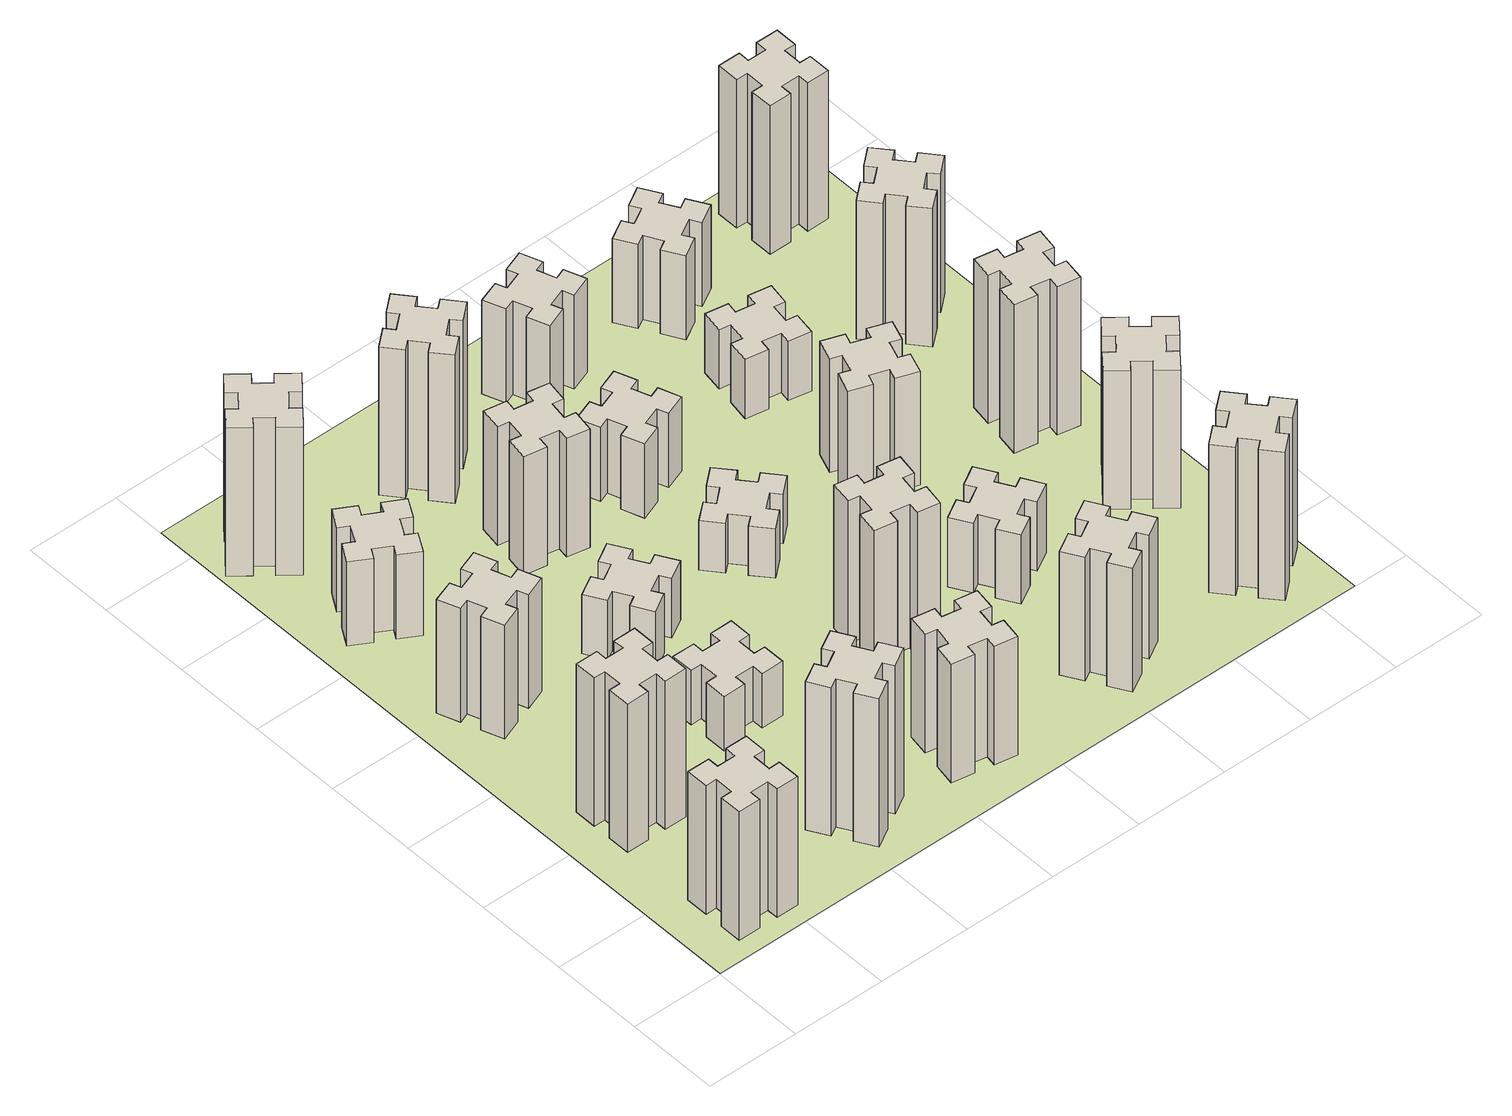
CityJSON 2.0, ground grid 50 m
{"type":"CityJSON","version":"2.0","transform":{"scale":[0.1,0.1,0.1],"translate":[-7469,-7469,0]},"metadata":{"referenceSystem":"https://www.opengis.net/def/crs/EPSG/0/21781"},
"CityObjects":{
"building1":{"type":"Building","attributes":{"class":"1000","function":"1000","usage":"1000","yearOfConstruction":2016,"roofType":"1000","measuredHeight":78,"storeysAboveGround":30,"storeysBelowGround":0},"geometry":[{"type":"Solid","lod":"1","boundaries":[[[[0,1,2,3,4,5,6,7,8,9,10,11,12,13,14,15,16,17,18,19]],[[17,16,20,21]],[[16,15,22,20]],[[15,14,23,22]],[[14,13,24,23]],[[13,12,25,24]],[[12,11,26,25]],[[11,10,27,26]],[[10,9,28,27]],[[9,8,29,28]],[[8,7,30,29]],[[7,6,31,30]],[[6,5,32,31]],[[5,4,33,32]],[[4,3,34,33]],[[3,2,35,34]],[[2,1,36,35]],[[1,0,37,36]],[[0,19,38,37]],[[19,18,39,38]],[[18,17,21,39]],[[24,25,26,27,28,29,30,31,32,33,34,35,36,37,38,39,21,20,22,23]]]]}]},
"building2":{"type":"Building","attributes":{"class":"1000","function":"1000","usage":"1000","yearOfConstruction":2016,"roofType":"1000","measuredHeight":90,"storeysAboveGround":30,"storeysBelowGround":0},"geometry":[{"type":"Solid","lod":"1","boundaries":[[[[40,41,42,43,44,45,46,47,48,49,50,51,52,53,54,55,56,57,58,59]],[[57,56,60,61]],[[56,55,62,60]],[[55,54,63,62]],[[54,53,64,63]],[[53,52,65,64]],[[52,51,66,65]],[[51,50,67,66]],[[50,49,68,67]],[[49,48,69,68]],[[48,47,70,69]],[[47,46,71,70]],[[46,45,72,71]],[[45,44,73,72]],[[44,43,74,73]],[[43,42,75,74]],[[42,41,76,75]],[[41,40,77,76]],[[40,59,78,77]],[[59,58,79,78]],[[58,57,61,79]],[[64,65,66,67,68,69,70,71,72,73,74,75,76,77,78,79,61,60,62,63]]]]}]},
"building3":{"type":"Building","attributes":{"class":"1000","function":"1000","usage":"1000","yearOfConstruction":2016,"roofType":"1000","measuredHeight":69,"storeysAboveGround":30,"storeysBelowGround":0},"geometry":[{"type":"Solid","lod":"1","boundaries":[[[[80,81,82,83,84,85,86,87,88,89,90,91,92,93,94,95,96,97,98,99]],[[97,96,100,101]],[[96,95,102,100]],[[95,94,103,102]],[[94,93,104,103]],[[93,92,105,104]],[[92,91,106,105]],[[91,90,107,106]],[[90,89,108,107]],[[89,88,109,108]],[[88,87,110,109]],[[87,86,111,110]],[[86,85,112,111]],[[85,84,113,112]],[[84,83,114,113]],[[83,82,115,114]],[[82,81,116,115]],[[81,80,117,116]],[[80,99,118,117]],[[99,98,119,118]],[[98,97,101,119]],[[104,105,106,107,108,109,110,111,112,113,114,115,116,117,118,119,101,100,102,103]]]]}]},
"building4":{"type":"Building","attributes":{"class":"1000","function":"1000","usage":"1000","yearOfConstruction":2016,"roofType":"1000","measuredHeight":51,"storeysAboveGround":30,"storeysBelowGround":0},"geometry":[{"type":"Solid","lod":"1","boundaries":[[[[120,121,122,123,124,125,126,127,128,129,130,131,132,133,134,135,136,137,138,139]],[[137,136,140,141]],[[136,135,142,140]],[[135,134,143,142]],[[134,133,144,143]],[[133,132,145,144]],[[132,131,146,145]],[[131,130,147,146]],[[130,129,148,147]],[[129,128,149,148]],[[128,127,150,149]],[[127,126,151,150]],[[126,125,152,151]],[[125,124,153,152]],[[124,123,154,153]],[[123,122,155,154]],[[122,121,156,155]],[[121,120,157,156]],[[120,139,158,157]],[[139,138,159,158]],[[138,137,141,159]],[[144,145,146,147,148,149,150,151,152,153,154,155,156,157,158,159,141,140,142,143]]]]}]},
"building5":{"type":"Building","attributes":{"class":"1000","function":"1000","usage":"1000","yearOfConstruction":2016,"roofType":"1000","measuredHeight":90,"storeysAboveGround":30,"storeysBelowGround":0},"geometry":[{"type":"Solid","lod":"1","boundaries":[[[[160,161,162,163,164,165,166,167,168,169,170,171,172,173,174,175,176,177,178,179]],[[177,176,180,181]],[[176,175,182,180]],[[175,174,183,182]],[[174,173,184,183]],[[173,172,185,184]],[[172,171,186,185]],[[171,170,187,186]],[[170,169,188,187]],[[169,168,189,188]],[[168,167,190,189]],[[167,166,191,190]],[[166,165,192,191]],[[165,164,193,192]],[[164,163,194,193]],[[163,162,195,194]],[[162,161,196,195]],[[161,160,197,196]],[[160,179,198,197]],[[179,178,199,198]],[[178,177,181,199]],[[184,185,186,187,188,189,190,191,192,193,194,195,196,197,198,199,181,180,182,183]]]]}]},
"building6":{"type":"Building","attributes":{"class":"1000","function":"1000","usage":"1000","yearOfConstruction":2016,"roofType":"1000","measuredHeight":90,"storeysAboveGround":30,"storeysBelowGround":0},"geometry":[{"type":"Solid","lod":"1","boundaries":[[[[200,201,202,203,204,205,206,207,208,209,210,211,212,213,214,215,216,217,218,219]],[[217,216,220,221]],[[216,215,222,220]],[[215,214,223,222]],[[214,213,224,223]],[[213,212,225,224]],[[212,211,226,225]],[[211,210,227,226]],[[210,209,228,227]],[[209,208,229,228]],[[208,207,230,229]],[[207,206,231,230]],[[206,205,232,231]],[[205,204,233,232]],[[204,203,234,233]],[[203,202,235,234]],[[202,201,236,235]],[[201,200,237,236]],[[200,219,238,237]],[[219,218,239,238]],[[218,217,221,239]],[[224,225,226,227,228,229,230,231,232,233,234,235,236,237,238,239,221,220,222,223]]]]}]},
"building7":{"type":"Building","attributes":{"class":"1000","function":"1000","usage":"1000","yearOfConstruction":2016,"roofType":"1000","measuredHeight":33,"storeysAboveGround":30,"storeysBelowGround":0},"geometry":[{"type":"Solid","lod":"1","boundaries":[[[[240,241,242,243,244,245,246,247,248,249,250,251,252,253,254,255,256,257,258,259]],[[257,256,260,261]],[[256,255,262,260]],[[255,254,263,262]],[[254,253,264,263]],[[253,252,265,264]],[[252,251,266,265]],[[251,250,267,266]],[[250,249,268,267]],[[249,248,269,268]],[[248,247,270,269]],[[247,246,271,270]],[[246,245,272,271]],[[245,244,273,272]],[[244,243,274,273]],[[243,242,275,274]],[[242,241,276,275]],[[241,240,277,276]],[[240,259,278,277]],[[259,258,279,278]],[[258,257,261,279]],[[264,265,266,267,268,269,270,271,272,273,274,275,276,277,278,279,261,260,262,263]]]]}]},
"building8":{"type":"Building","attributes":{"class":"1000","function":"1000","usage":"1000","yearOfConstruction":2016,"roofType":"1000","measuredHeight":36,"storeysAboveGround":30,"storeysBelowGround":0},"geometry":[{"type":"Solid","lod":"1","boundaries":[[[[280,281,282,283,284,285,286,287,288,289,290,291,292,293,294,295,296,297,298,299]],[[297,296,300,301]],[[296,295,302,300]],[[295,294,303,302]],[[294,293,304,303]],[[293,292,305,304]],[[292,291,306,305]],[[291,290,307,306]],[[290,289,308,307]],[[289,288,309,308]],[[288,287,310,309]],[[287,286,311,310]],[[286,285,312,311]],[[285,284,313,312]],[[284,283,314,313]],[[283,282,315,314]],[[282,281,316,315]],[[281,280,317,316]],[[280,299,318,317]],[[299,298,319,318]],[[298,297,301,319]],[[304,305,306,307,308,309,310,311,312,313,314,315,316,317,318,319,301,300,302,303]]]]}]},
"building9":{"type":"Building","attributes":{"class":"1000","function":"1000","usage":"1000","yearOfConstruction":2016,"roofType":"1000","measuredHeight":72,"storeysAboveGround":30,"storeysBelowGround":0},"geometry":[{"type":"Solid","lod":"1","boundaries":[[[[320,321,322,323,324,325,326,327,328,329,330,331,332,333,334,335,336,337,338,339]],[[337,336,340,341]],[[336,335,342,340]],[[335,334,343,342]],[[334,333,344,343]],[[333,332,345,344]],[[332,331,346,345]],[[331,330,347,346]],[[330,329,348,347]],[[329,328,349,348]],[[328,327,350,349]],[[327,326,351,350]],[[326,325,352,351]],[[325,324,353,352]],[[324,323,354,353]],[[323,322,355,354]],[[322,321,356,355]],[[321,320,357,356]],[[320,339,358,357]],[[339,338,359,358]],[[338,337,341,359]],[[344,345,346,347,348,349,350,351,352,353,354,355,356,357,358,359,341,340,342,343]]]]}]},
"building10":{"type":"Building","attributes":{"class":"1000","function":"1000","usage":"1000","yearOfConstruction":2016,"roofType":"1000","measuredHeight":72,"storeysAboveGround":30,"storeysBelowGround":0},"geometry":[{"type":"Solid","lod":"1","boundaries":[[[[360,361,362,363,364,365,366,367,368,369,370,371,372,373,374,375,376,377,378,379]],[[377,376,380,381]],[[376,375,382,380]],[[375,374,383,382]],[[374,373,384,383]],[[373,372,385,384]],[[372,371,386,385]],[[371,370,387,386]],[[370,369,388,387]],[[369,368,389,388]],[[368,367,390,389]],[[367,366,391,390]],[[366,365,392,391]],[[365,364,393,392]],[[364,363,394,393]],[[363,362,395,394]],[[362,361,396,395]],[[361,360,397,396]],[[360,379,398,397]],[[379,378,399,398]],[[378,377,381,399]],[[384,385,386,387,388,389,390,391,392,393,394,395,396,397,398,399,381,380,382,383]]]]}]},
"building11":{"type":"Building","attributes":{"class":"1000","function":"1000","usage":"1000","yearOfConstruction":2016,"roofType":"1000","measuredHeight":90,"storeysAboveGround":30,"storeysBelowGround":0},"geometry":[{"type":"Solid","lod":"1","boundaries":[[[[400,401,402,403,404,405,406,407,408,409,410,411,412,413,414,415,416,417,418,419]],[[417,416,420,421]],[[416,415,422,420]],[[415,414,423,422]],[[414,413,424,423]],[[413,412,425,424]],[[412,411,426,425]],[[411,410,427,426]],[[410,409,428,427]],[[409,408,429,428]],[[408,407,430,429]],[[407,406,431,430]],[[406,405,432,431]],[[405,404,433,432]],[[404,403,434,433]],[[403,402,435,434]],[[402,401,436,435]],[[401,400,437,436]],[[400,419,438,437]],[[419,418,439,438]],[[418,417,421,439]],[[424,425,426,427,428,429,430,431,432,433,434,435,436,437,438,439,421,420,422,423]]]]}]},
"building12":{"type":"Building","attributes":{"class":"1000","function":"1000","usage":"1000","yearOfConstruction":2016,"roofType":"1000","measuredHeight":87,"storeysAboveGround":30,"storeysBelowGround":0},"geometry":[{"type":"Solid","lod":"1","boundaries":[[[[440,441,442,443,444,445,446,447,448,449,450,451,452,453,454,455,456,457,458,459]],[[457,456,460,461]],[[456,455,462,460]],[[455,454,463,462]],[[454,453,464,463]],[[453,452,465,464]],[[452,451,466,465]],[[451,450,467,466]],[[450,449,468,467]],[[449,448,469,468]],[[448,447,470,469]],[[447,446,471,470]],[[446,445,472,471]],[[445,444,473,472]],[[444,443,474,473]],[[443,442,475,474]],[[442,441,476,475]],[[441,440,477,476]],[[440,459,478,477]],[[459,458,479,478]],[[458,457,461,479]],[[464,465,466,467,468,469,470,471,472,473,474,475,476,477,478,479,461,460,462,463]]]]}]},
"building13":{"type":"Building","attributes":{"class":"1000","function":"1000","usage":"1000","yearOfConstruction":2016,"roofType":"1000","measuredHeight":30,"storeysAboveGround":30,"storeysBelowGround":0},"geometry":[{"type":"Solid","lod":"1","boundaries":[[[[480,481,482,483,484,485,486,487,488,489,490,491,492,493,494,495,496,497,498,499]],[[497,496,500,501]],[[496,495,502,500]],[[495,494,503,502]],[[494,493,504,503]],[[493,492,505,504]],[[492,491,506,505]],[[491,490,507,506]],[[490,489,508,507]],[[489,488,509,508]],[[488,487,510,509]],[[487,486,511,510]],[[486,485,512,511]],[[485,484,513,512]],[[484,483,514,513]],[[483,482,515,514]],[[482,481,516,515]],[[481,480,517,516]],[[480,499,518,517]],[[499,498,519,518]],[[498,497,501,519]],[[504,505,506,507,508,509,510,511,512,513,514,515,516,517,518,519,501,500,502,503]]]]}]},
"building14":{"type":"Building","attributes":{"class":"1000","function":"1000","usage":"1000","yearOfConstruction":2016,"roofType":"1000","measuredHeight":45,"storeysAboveGround":30,"storeysBelowGround":0},"geometry":[{"type":"Solid","lod":"1","boundaries":[[[[520,521,522,523,524,525,526,527,528,529,530,531,532,533,534,535,536,537,538,539]],[[537,536,540,541]],[[536,535,542,540]],[[535,534,543,542]],[[534,533,544,543]],[[533,532,545,544]],[[532,531,546,545]],[[531,530,547,546]],[[530,529,548,547]],[[529,528,549,548]],[[528,527,550,549]],[[527,526,551,550]],[[526,525,552,551]],[[525,524,553,552]],[[524,523,554,553]],[[523,522,555,554]],[[522,521,556,555]],[[521,520,557,556]],[[520,539,558,557]],[[539,538,559,558]],[[538,537,541,559]],[[544,545,546,547,548,549,550,551,552,553,554,555,556,557,558,559,541,540,542,543]]]]}]},
"building15":{"type":"Building","attributes":{"class":"1000","function":"1000","usage":"1000","yearOfConstruction":2016,"roofType":"1000","measuredHeight":75,"storeysAboveGround":30,"storeysBelowGround":0},"geometry":[{"type":"Solid","lod":"1","boundaries":[[[[560,561,562,563,564,565,566,567,568,569,570,571,572,573,574,575,576,577,578,579]],[[577,576,580,581]],[[576,575,582,580]],[[575,574,583,582]],[[574,573,584,583]],[[573,572,585,584]],[[572,571,586,585]],[[571,570,587,586]],[[570,569,588,587]],[[569,568,589,588]],[[568,567,590,589]],[[567,566,591,590]],[[566,565,592,591]],[[565,564,593,592]],[[564,563,594,593]],[[563,562,595,594]],[[562,561,596,595]],[[561,560,597,596]],[[560,579,598,597]],[[579,578,599,598]],[[578,577,581,599]],[[584,585,586,587,588,589,590,591,592,593,594,595,596,597,598,599,581,580,582,583]]]]}]},
"building16":{"type":"Building","attributes":{"class":"1000","function":"1000","usage":"1000","yearOfConstruction":2016,"roofType":"1000","measuredHeight":57,"storeysAboveGround":30,"storeysBelowGround":0},"geometry":[{"type":"Solid","lod":"1","boundaries":[[[[600,601,602,603,604,605,606,607,608,609,610,611,612,613,614,615,616,617,618,619]],[[617,616,620,621]],[[616,615,622,620]],[[615,614,623,622]],[[614,613,624,623]],[[613,612,625,624]],[[612,611,626,625]],[[611,610,627,626]],[[610,609,628,627]],[[609,608,629,628]],[[608,607,630,629]],[[607,606,631,630]],[[606,605,632,631]],[[605,604,633,632]],[[604,603,634,633]],[[603,602,635,634]],[[602,601,636,635]],[[601,600,637,636]],[[600,619,638,637]],[[619,618,639,638]],[[618,617,621,639]],[[624,625,626,627,628,629,630,631,632,633,634,635,636,637,638,639,621,620,622,623]]]]}]},
"building17":{"type":"Building","attributes":{"class":"1000","function":"1000","usage":"1000","yearOfConstruction":2016,"roofType":"1000","measuredHeight":42,"storeysAboveGround":30,"storeysBelowGround":0},"geometry":[{"type":"Solid","lod":"1","boundaries":[[[[640,641,642,643,644,645,646,647,648,649,650,651,652,653,654,655,656,657,658,659]],[[657,656,660,661]],[[656,655,662,660]],[[655,654,663,662]],[[654,653,664,663]],[[653,652,665,664]],[[652,651,666,665]],[[651,650,667,666]],[[650,649,668,667]],[[649,648,669,668]],[[648,647,670,669]],[[647,646,671,670]],[[646,645,672,671]],[[645,644,673,672]],[[644,643,674,673]],[[643,642,675,674]],[[642,641,676,675]],[[641,640,677,676]],[[640,659,678,677]],[[659,658,679,678]],[[658,657,661,679]],[[664,665,666,667,668,669,670,671,672,673,674,675,676,677,678,679,661,660,662,663]]]]}]},
"building18":{"type":"Building","attributes":{"class":"1000","function":"1000","usage":"1000","yearOfConstruction":2016,"roofType":"1000","measuredHeight":69,"storeysAboveGround":30,"storeysBelowGround":0},"geometry":[{"type":"Solid","lod":"1","boundaries":[[[[680,681,682,683,684,685,686,687,688,689,690,691,692,693,694,695,696,697,698,699]],[[697,696,700,701]],[[696,695,702,700]],[[695,694,703,702]],[[694,693,704,703]],[[693,692,705,704]],[[692,691,706,705]],[[691,690,707,706]],[[690,689,708,707]],[[689,688,709,708]],[[688,687,710,709]],[[687,686,711,710]],[[686,685,712,711]],[[685,684,713,712]],[[684,683,714,713]],[[683,682,715,714]],[[682,681,716,715]],[[681,680,717,716]],[[680,699,718,717]],[[699,698,719,718]],[[698,697,701,719]],[[704,705,706,707,708,709,710,711,712,713,714,715,716,717,718,719,701,700,702,703]]]]}]},
"building19":{"type":"Building","attributes":{"class":"1000","function":"1000","usage":"1000","yearOfConstruction":2016,"roofType":"1000","measuredHeight":36,"storeysAboveGround":30,"storeysBelowGround":0},"geometry":[{"type":"Solid","lod":"1","boundaries":[[[[720,721,722,723,724,725,726,727,728,729,730,731,732,733,734,735,736,737,738,739]],[[737,736,740,741]],[[736,735,742,740]],[[735,734,743,742]],[[734,733,744,743]],[[733,732,745,744]],[[732,731,746,745]],[[731,730,747,746]],[[730,729,748,747]],[[729,728,749,748]],[[728,727,750,749]],[[727,726,751,750]],[[726,725,752,751]],[[725,724,753,752]],[[724,723,754,753]],[[723,722,755,754]],[[722,721,756,755]],[[721,720,757,756]],[[720,739,758,757]],[[739,738,759,758]],[[738,737,741,759]],[[744,745,746,747,748,749,750,751,752,753,754,755,756,757,758,759,741,740,742,743]]]]}]},
"building20":{"type":"Building","attributes":{"class":"1000","function":"1000","usage":"1000","yearOfConstruction":2016,"roofType":"1000","measuredHeight":90,"storeysAboveGround":30,"storeysBelowGround":0},"geometry":[{"type":"Solid","lod":"1","boundaries":[[[[760,761,762,763,764,765,766,767,768,769,770,771,772,773,774,775,776,777,778,779]],[[777,776,780,781]],[[776,775,782,780]],[[775,774,783,782]],[[774,773,784,783]],[[773,772,785,784]],[[772,771,786,785]],[[771,770,787,786]],[[770,769,788,787]],[[769,768,789,788]],[[768,767,790,789]],[[767,766,791,790]],[[766,765,792,791]],[[765,764,793,792]],[[764,763,794,793]],[[763,762,795,794]],[[762,761,796,795]],[[761,760,797,796]],[[760,779,798,797]],[[779,778,799,798]],[[778,777,781,799]],[[784,785,786,787,788,789,790,791,792,793,794,795,796,797,798,799,781,780,782,783]]]]}]},
"building21":{"type":"Building","attributes":{"class":"1000","function":"1000","usage":"1000","yearOfConstruction":2016,"roofType":"1000","measuredHeight":51,"storeysAboveGround":30,"storeysBelowGround":0},"geometry":[{"type":"Solid","lod":"1","boundaries":[[[[800,801,802,803,804,805,806,807,808,809,810,811,812,813,814,815,816,817,818,819]],[[817,816,820,821]],[[816,815,822,820]],[[815,814,823,822]],[[814,813,824,823]],[[813,812,825,824]],[[812,811,826,825]],[[811,810,827,826]],[[810,809,828,827]],[[809,808,829,828]],[[808,807,830,829]],[[807,806,831,830]],[[806,805,832,831]],[[805,804,833,832]],[[804,803,834,833]],[[803,802,835,834]],[[802,801,836,835]],[[801,800,837,836]],[[800,819,838,837]],[[819,818,839,838]],[[818,817,821,839]],[[824,825,826,827,828,829,830,831,832,833,834,835,836,837,838,839,821,820,822,823]]]]}]},
"building22":{"type":"Building","attributes":{"class":"1000","function":"1000","usage":"1000","yearOfConstruction":2016,"roofType":"1000","measuredHeight":84,"storeysAboveGround":30,"storeysBelowGround":0},"geometry":[{"type":"Solid","lod":"1","boundaries":[[[[840,841,842,843,844,845,846,847,848,849,850,851,852,853,854,855,856,857,858,859]],[[857,856,860,861]],[[856,855,862,860]],[[855,854,863,862]],[[854,853,864,863]],[[853,852,865,864]],[[852,851,866,865]],[[851,850,867,866]],[[850,849,868,867]],[[849,848,869,868]],[[848,847,870,869]],[[847,846,871,870]],[[846,845,872,871]],[[845,844,873,872]],[[844,843,874,873]],[[843,842,875,874]],[[842,841,876,875]],[[841,840,877,876]],[[840,859,878,877]],[[859,858,879,878]],[[858,857,861,879]],[[864,865,866,867,868,869,870,871,872,873,874,875,876,877,878,879,861,860,862,863]]]]}]},
"building23":{"type":"Building","attributes":{"class":"1000","function":"1000","usage":"1000","yearOfConstruction":2016,"roofType":"1000","measuredHeight":90,"storeysAboveGround":30,"storeysBelowGround":0},"geometry":[{"type":"Solid","lod":"1","boundaries":[[[[880,881,882,883,884,885,886,887,888,889,890,891,892,893,894,895,896,897,898,899]],[[897,896,900,901]],[[896,895,902,900]],[[895,894,903,902]],[[894,893,904,903]],[[893,892,905,904]],[[892,891,906,905]],[[891,890,907,906]],[[890,889,908,907]],[[889,888,909,908]],[[888,887,910,909]],[[887,886,911,910]],[[886,885,912,911]],[[885,884,913,912]],[[884,883,914,913]],[[883,882,915,914]],[[882,881,916,915]],[[881,880,917,916]],[[880,899,918,917]],[[899,898,919,918]],[[898,897,901,919]],[[904,905,906,907,908,909,910,911,912,913,914,915,916,917,918,919,901,900,902,903]]]]}]},
"building24":{"type":"Building","attributes":{"class":"1000","function":"1000","usage":"1000","yearOfConstruction":2016,"roofType":"1000","measuredHeight":84,"storeysAboveGround":30,"storeysBelowGround":0},"geometry":[{"type":"Solid","lod":"1","boundaries":[[[[920,921,922,923,924,925,926,927,928,929,930,931,932,933,934,935,936,937,938,939]],[[937,936,940,941]],[[936,935,942,940]],[[935,934,943,942]],[[934,933,944,943]],[[933,932,945,944]],[[932,931,946,945]],[[931,930,947,946]],[[930,929,948,947]],[[929,928,949,948]],[[928,927,950,949]],[[927,926,951,950]],[[926,925,952,951]],[[925,924,953,952]],[[924,923,954,953]],[[923,922,955,954]],[[922,921,956,955]],[[921,920,957,956]],[[920,939,958,957]],[[939,938,959,958]],[[938,937,941,959]],[[944,945,946,947,948,949,950,951,952,953,954,955,956,957,958,959,941,940,942,943]]]]}]},
"building25":{"type":"Building","attributes":{"class":"1000","function":"1000","usage":"1000","yearOfConstruction":2016,"roofType":"1000","measuredHeight":90,"storeysAboveGround":30,"storeysBelowGround":0},"geometry":[{"type":"Solid","lod":"1","boundaries":[[[[960,961,962,963,964,965,966,967,968,969,970,971,972,973,974,975,976,977,978,979]],[[977,976,980,981]],[[976,975,982,980]],[[975,974,983,982]],[[974,973,984,983]],[[973,972,985,984]],[[972,971,986,985]],[[971,970,987,986]],[[970,969,988,987]],[[969,968,989,988]],[[968,967,990,989]],[[967,966,991,990]],[[966,965,992,991]],[[965,964,993,992]],[[964,963,994,993]],[[963,962,995,994]],[[962,961,996,995]],[[961,960,997,996]],[[960,979,998,997]],[[979,978,999,998]],[[978,977,981,999]],[[984,985,986,987,988,989,990,991,992,993,994,995,996,997,998,999,981,980,982,983]]]]}]},
"landuse1":{"type":"LandUse","attributes":{"name":"plot1","function":"1010"},"geometry":[{"type":"MultiSurface","lod":"1","boundaries":[[[1000,1001,1002,1003]]]}]}
},
"vertices":[
[265,325,0],[265,225,0],[205,225,0],[205,105,0],[325,105,0],[325,165,0],[425,165,0],[425,105,0],[545,105,0],[545,225,0],[485,225,0],[485,325,0],[545,325,0],[545,445,0],[425,445,0],[425,385,0],[325,385,0],[325,445,0],[205,445,0],[205,325,0],[325,385,780],[325,445,780],[425,385,780],[425,445,780],[545,445,780],[545,325,780],[485,325,780],[485,225,780],[545,225,780],[545,105,780],[425,105,780],[425,165,780],[325,165,780],[325,105,780],[205,105,780],[205,225,780],[265,225,780],[265,325,780],[205,325,780],[205,445,780],
[265,1065,0],[265,965,0],[205,965,0],[205,845,0],[325,845,0],[325,905,0],[425,905,0],[425,845,0],[545,845,0],[545,965,0],[485,965,0],[485,1065,0],[545,1065,0],[545,1185,0],[425,1185,0],[425,1125,0],[325,1125,0],[325,1185,0],[205,1185,0],[205,1065,0],[325,1125,900],[325,1185,900],[425,1125,900],[425,1185,900],[545,1185,900],[545,1065,900],[485,1065,900],[485,965,900],[545,965,900],[545,845,900],[425,845,900],[425,905,900],[325,905,900],[325,845,900],[205,845,900],[205,965,900],[265,965,900],[265,1065,900],[205,1065,900],[205,1185,900],
[366,1835,0],[460,1869,0],[480,1813,0],[593,1854,0],[552,1967,0],[496,1946,0],[462,2040,0],[518,2060,0],[477,2173,0],[364,2132,0],[385,2076,0],[291,2042,0],[270,2098,0],[157,2057,0],[199,1944,0],[255,1965,0],[289,1871,0],[233,1850,0],[274,1737,0],[387,1779,0],[289,1871,690],[233,1850,690],[255,1965,690],[199,1944,690],[157,2057,690],[270,2098,690],[291,2042,690],[385,2076,690],[364,2132,690],[477,2173,690],[518,2060,690],[462,2040,690],[496,1946,690],[552,1967,690],[593,1854,690],[480,1813,690],[460,1869,690],[366,1835,690],[387,1779,690],[274,1737,690],
[446,2597,0],[496,2684,0],[548,2654,0],[608,2758,0],[504,2818,0],[474,2766,0],[387,2816,0],[417,2868,0],[313,2928,0],[253,2824,0],[305,2794,0],[255,2707,0],[203,2737,0],[143,2633,0],[247,2573,0],[277,2625,0],[364,2575,0],[334,2523,0],[438,2463,0],[498,2567,0],[364,2575,510],[334,2523,510],[277,2625,510],[247,2573,510],[143,2633,510],[203,2737,510],[255,2707,510],[305,2794,510],[253,2824,510],[313,2928,510],[417,2868,510],[387,2816,510],[474,2766,510],[504,2818,510],[608,2758,510],[548,2654,510],[496,2684,510],[446,2597,510],[498,2567,510],[438,2463,510],
[1127,255,0],[1214,305,0],[1244,253,0],[1348,313,0],[1288,417,0],[1236,387,0],[1186,474,0],[1238,504,0],[1178,608,0],[1074,548,0],[1104,496,0],[1017,446,0],[987,498,0],[883,438,0],[943,334,0],[995,364,0],[1045,277,0],[993,247,0],[1053,143,0],[1157,203,0],[1045,277,900],[993,247,900],[995,364,900],[943,334,900],[883,438,900],[987,498,900],[1017,446,900],[1104,496,900],[1074,548,900],[1178,608,900],[1238,504,900],[1186,474,900],[1236,387,900],[1288,417,900],[1348,313,900],[1244,253,900],[1214,305,900],[1127,255,900],[1157,203,900],[1053,143,900],
[384,3387,0],[308,3452,0],[346,3498,0],[254,3575,0],[177,3483,0],[223,3444,0],[159,3368,0],[113,3406,0],[36,3314,0],[128,3237,0],[166,3283,0],[243,3219,0],[204,3173,0],[296,3096,0],[373,3188,0],[327,3226,0],[392,3303,0],[438,3264,0],[515,3356,0],[423,3433,0],[392,3303,900],[438,3264,900],[327,3226,900],[373,3188,900],[296,3096,900],[204,3173,900],[243,3219,900],[166,3283,900],[128,3237,900],[36,3314,900],[113,3406,900],[159,3368,900],[223,3444,900],[177,3483,900],[254,3575,900],[346,3498,900],[308,3452,900],[384,3387,900],[423,3433,900],[515,3356,900],
[1005,1265,0],[1005,1165,0],[945,1165,0],[945,1045,0],[1065,1045,0],[1065,1105,0],[1165,1105,0],[1165,1045,0],[1285,1045,0],[1285,1165,0],[1225,1165,0],[1225,1265,0],[1285,1265,0],[1285,1385,0],[1165,1385,0],[1165,1325,0],[1065,1325,0],[1065,1385,0],[945,1385,0],[945,1265,0],[1065,1325,330],[1065,1385,330],[1165,1325,330],[1165,1385,330],[1285,1385,330],[1285,1265,330],[1225,1265,330],[1225,1165,330],[1285,1165,330],[1285,1045,330],[1165,1045,330],[1165,1105,330],[1065,1105,330],[1065,1045,330],[945,1045,330],[945,1165,330],[1005,1165,330],[1005,1265,330],[945,1265,330],[945,1385,330],
[995,1844,0],[1045,1757,0],[993,1727,0],[1053,1623,0],[1157,1683,0],[1127,1735,0],[1214,1785,0],[1244,1733,0],[1348,1793,0],[1288,1897,0],[1236,1867,0],[1186,1954,0],[1238,1984,0],[1178,2088,0],[1074,2028,0],[1104,1976,0],[1017,1926,0],[987,1978,0],[883,1918,0],[943,1814,0],[1017,1926,360],[987,1978,360],[1104,1976,360],[1074,2028,360],[1178,2088,360],[1238,1984,360],[1186,1954,360],[1236,1867,360],[1288,1897,360],[1348,1793,360],[1244,1733,360],[1214,1785,360],[1127,1735,360],[1157,1683,360],[1053,1623,360],[993,1727,360],[1045,1757,360],[995,1844,360],[943,1814,360],[883,1918,360],
[1855,307,0],[1872,405,0],[1931,395,0],[1952,513,0],[1834,534,0],[1824,475,0],[1725,492,0],[1736,551,0],[1617,572,0],[1597,454,0],[1656,444,0],[1638,345,0],[1579,356,0],[1558,237,0],[1677,217,0],[1687,276,0],[1785,258,0],[1775,199,0],[1893,178,0],[1914,297,0],[1785,258,720],[1775,199,720],[1687,276,720],[1677,217,720],[1558,237,720],[1579,356,720],[1638,345,720],[1656,444,720],[1597,454,720],[1617,572,720],[1736,551,720],[1725,492,720],[1824,475,720],[1834,534,720],[1952,513,720],[1931,395,720],[1872,405,720],[1855,307,720],[1914,297,720],[1893,178,720],
[1315,2527,0],[1332,2625,0],[1391,2615,0],[1412,2733,0],[1294,2754,0],[1284,2695,0],[1185,2712,0],[1196,2771,0],[1077,2792,0],[1057,2674,0],[1116,2664,0],[1098,2565,0],[1039,2576,0],[1018,2457,0],[1137,2437,0],[1147,2496,0],[1245,2478,0],[1235,2419,0],[1353,2398,0],[1374,2517,0],[1245,2478,720],[1235,2419,720],[1147,2496,720],[1137,2437,720],[1018,2457,720],[1039,2576,720],[1098,2565,720],[1116,2664,720],[1057,2674,720],[1077,2792,720],[1196,2771,720],[1185,2712,720],[1284,2695,720],[1294,2754,720],[1412,2733,720],[1391,2615,720],[1332,2625,720],[1315,2527,720],[1374,2517,720],[1353,2398,720],
[1148,3119,0],[1224,3183,0],[1263,3137,0],[1355,3214,0],[1278,3306,0],[1232,3268,0],[1167,3344,0],[1213,3383,0],[1136,3475,0],[1044,3398,0],[1083,3352,0],[1006,3287,0],[968,3333,0],[876,3256,0],[953,3164,0],[999,3203,0],[1063,3126,0],[1017,3088,0],[1094,2996,0],[1186,3073,0],[1063,3126,900],[1017,3088,900],[999,3203,900],[953,3164,900],[876,3256,900],[968,3333,900],[1006,3287,900],[1083,3352,900],[1044,3398,900],[1136,3475,900],[1213,3383,900],[1167,3344,900],[1232,3268,900],[1278,3306,900],[1355,3214,900],[1263,3137,900],[1224,3183,900],[1148,3119,900],[1186,3073,900],[1094,2996,900],
[2055,1047,0],[2072,1145,0],[2131,1135,0],[2152,1253,0],[2034,1274,0],[2024,1215,0],[1925,1232,0],[1936,1291,0],[1817,1312,0],[1797,1194,0],[1856,1184,0],[1838,1085,0],[1779,1096,0],[1758,977,0],[1877,957,0],[1887,1016,0],[1985,998,0],[1975,939,0],[2093,918,0],[2114,1037,0],[1985,998,870],[1975,939,870],[1887,1016,870],[1877,957,870],[1758,977,870],[1779,1096,870],[1838,1085,870],[1856,1184,870],[1797,1194,870],[1817,1312,870],[1936,1291,870],[1925,1232,870],[2024,1215,870],[2034,1274,870],[2152,1253,870],[2131,1135,870],[2072,1145,870],[2055,1047,870],[2114,1037,870],[2093,918,870],
[1972,1988,0],[1907,2064,0],[1953,2103,0],[1876,2195,0],[1784,2118,0],[1823,2072,0],[1746,2007,0],[1708,2053,0],[1616,1976,0],[1693,1884,0],[1739,1923,0],[1803,1846,0],[1757,1808,0],[1834,1716,0],[1926,1793,0],[1888,1839,0],[1964,1903,0],[2003,1857,0],[2095,1934,0],[2018,2026,0],[1964,1903,300],[2003,1857,300],[1888,1839,300],[1926,1793,300],[1834,1716,300],[1757,1808,300],[1803,1846,300],[1739,1923,300],[1693,1884,300],[1616,1976,300],[1708,2053,300],[1746,2007,300],[1823,2072,300],[1784,2118,300],[1876,2195,300],[1953,2103,300],[1907,2064,300],[1972,1988,300],[2018,2026,300],[2095,1934,300],
[1876,2586,0],[1842,2680,0],[1898,2700,0],[1857,2813,0],[1744,2772,0],[1765,2716,0],[1671,2682,0],[1650,2738,0],[1537,2697,0],[1579,2584,0],[1635,2605,0],[1669,2511,0],[1613,2490,0],[1654,2377,0],[1767,2419,0],[1746,2475,0],[1840,2509,0],[1860,2453,0],[1973,2494,0],[1932,2607,0],[1840,2509,450],[1860,2453,450],[1746,2475,450],[1767,2419,450],[1654,2377,450],[1613,2490,450],[1669,2511,450],[1635,2605,450],[1579,2584,450],[1537,2697,450],[1650,2738,450],[1671,2682,450],[1765,2716,450],[1744,2772,450],[1857,2813,450],[1898,2700,450],[1842,2680,450],[1876,2586,450],[1932,2607,450],[1973,2494,450],
[2475,364,0],[2525,277,0],[2473,247,0],[2533,143,0],[2637,203,0],[2607,255,0],[2694,305,0],[2724,253,0],[2828,313,0],[2768,417,0],[2716,387,0],[2666,474,0],[2718,504,0],[2658,608,0],[2554,548,0],[2584,496,0],[2497,446,0],[2467,498,0],[2363,438,0],[2423,334,0],[2497,446,750],[2467,498,750],[2584,496,750],[2554,548,750],[2658,608,750],[2718,504,750],[2666,474,750],[2716,387,750],[2768,417,750],[2828,313,750],[2724,253,750],[2694,305,750],[2607,255,750],[2637,203,750],[2533,143,750],[2473,247,750],[2525,277,750],[2475,364,750],[2423,334,750],[2363,438,750],
[1846,3215,0],[1940,3249,0],[1960,3193,0],[2073,3234,0],[2032,3347,0],[1976,3326,0],[1942,3420,0],[1998,3440,0],[1957,3553,0],[1844,3512,0],[1865,3456,0],[1771,3422,0],[1750,3478,0],[1637,3437,0],[1679,3324,0],[1735,3345,0],[1769,3251,0],[1713,3230,0],[1754,3117,0],[1867,3159,0],[1769,3251,570],[1713,3230,570],[1735,3345,570],[1679,3324,570],[1637,3437,570],[1750,3478,570],[1771,3422,570],[1865,3456,570],[1844,3512,570],[1957,3553,570],[1998,3440,570],[1942,3420,570],[1976,3326,570],[2032,3347,570],[2073,3234,570],[1960,3193,570],[1940,3249,570],[1846,3215,570],[1867,3159,570],[1754,3117,570],
[2716,1127,0],[2666,1214,0],[2718,1244,0],[2658,1348,0],[2554,1288,0],[2584,1236,0],[2497,1186,0],[2467,1238,0],[2363,1178,0],[2423,1074,0],[2475,1104,0],[2525,1017,0],[2473,987,0],[2533,883,0],[2637,943,0],[2607,995,0],[2694,1045,0],[2724,993,0],[2828,1053,0],[2768,1157,0],[2694,1045,420],[2724,993,420],[2607,995,420],[2637,943,420],[2533,883,420],[2473,987,420],[2525,1017,420],[2475,1104,420],[2423,1074,420],[2363,1178,420],[2467,1238,420],[2497,1186,420],[2584,1236,420],[2554,1288,420],[2658,1348,420],[2718,1244,420],[2666,1214,420],[2716,1127,420],[2768,1157,420],[2828,1053,420],
[2682,1871,0],[2716,1965,0],[2772,1944,0],[2813,2057,0],[2700,2098,0],[2680,2042,0],[2586,2076,0],[2607,2132,0],[2494,2173,0],[2453,2060,0],[2509,2040,0],[2475,1946,0],[2419,1967,0],[2377,1854,0],[2490,1813,0],[2511,1869,0],[2605,1835,0],[2584,1779,0],[2697,1737,0],[2738,1850,0],[2605,1835,690],[2584,1779,690],[2511,1869,690],[2490,1813,690],[2377,1854,690],[2419,1967,690],[2475,1946,690],[2509,2040,690],[2453,2060,690],[2494,2173,690],[2607,2132,690],[2586,2076,690],[2680,2042,690],[2700,2098,690],[2813,2057,690],[2772,1944,690],[2716,1965,690],[2682,1871,690],[2738,1850,690],[2697,1737,690],
[2664,2795,0],[2565,2812,0],[2576,2871,0],[2457,2892,0],[2437,2774,0],[2496,2764,0],[2478,2665,0],[2419,2676,0],[2398,2557,0],[2517,2537,0],[2527,2596,0],[2625,2578,0],[2615,2519,0],[2733,2498,0],[2754,2617,0],[2695,2627,0],[2712,2725,0],[2771,2715,0],[2792,2833,0],[2674,2854,0],[2712,2725,360],[2771,2715,360],[2695,2627,360],[2754,2617,360],[2733,2498,360],[2615,2519,360],[2625,2578,360],[2527,2596,360],[2517,2537,360],[2398,2557,360],[2419,2676,360],[2478,2665,360],[2496,2764,360],[2437,2774,360],[2457,2892,360],[2576,2871,360],[2565,2812,360],[2664,2795,360],[2674,2854,360],[2792,2833,360],
[3468,259,0],[3544,323,0],[3583,277,0],[3675,354,0],[3598,446,0],[3552,408,0],[3487,484,0],[3533,523,0],[3456,615,0],[3364,538,0],[3403,492,0],[3326,427,0],[3288,473,0],[3196,396,0],[3273,304,0],[3319,343,0],[3383,266,0],[3337,228,0],[3414,136,0],[3506,213,0],[3383,266,900],[3337,228,900],[3319,343,900],[3273,304,900],[3196,396,900],[3288,473,900],[3326,427,900],[3403,492,900],[3364,538,900],[3456,615,900],[3533,523,900],[3487,484,900],[3552,408,900],[3598,446,900],[3675,354,900],[3583,277,900],[3544,323,900],[3468,259,900],[3506,213,900],[3414,136,900],
[2716,3347,0],[2666,3434,0],[2718,3464,0],[2658,3568,0],[2554,3508,0],[2584,3456,0],[2497,3406,0],[2467,3458,0],[2363,3398,0],[2423,3294,0],[2475,3324,0],[2525,3237,0],[2473,3207,0],[2533,3103,0],[2637,3163,0],[2607,3215,0],[2694,3265,0],[2724,3213,0],[2828,3273,0],[2768,3377,0],[2694,3265,510],[2724,3213,510],[2607,3215,510],[2637,3163,510],[2533,3103,510],[2473,3207,510],[2525,3237,510],[2475,3324,510],[2423,3294,510],[2363,3398,510],[2467,3458,510],[2497,3406,510],[2584,3456,510],[2554,3508,510],[2658,3568,510],[2718,3464,510],[2666,3434,510],[2716,3347,510],[2768,3377,510],[2828,3273,510],
[3487,1006,0],[3552,1083,0],[3598,1044,0],[3675,1136,0],[3583,1213,0],[3544,1167,0],[3468,1232,0],[3506,1278,0],[3414,1355,0],[3337,1263,0],[3383,1224,0],[3319,1148,0],[3273,1186,0],[3196,1094,0],[3288,1017,0],[3326,1063,0],[3403,999,0],[3364,953,0],[3456,876,0],[3533,968,0],[3403,999,840],[3364,953,840],[3326,1063,840],[3288,1017,840],[3196,1094,840],[3273,1186,840],[3319,1148,840],[3383,1224,840],[3337,1263,840],[3414,1355,840],[3506,1278,840],[3468,1232,840],[3544,1167,840],[3583,1213,840],[3675,1136,840],[3598,1044,840],[3552,1083,840],[3487,1006,840],[3533,968,840],[3456,876,840],
[3267,1656,0],[3365,1638,0],[3355,1579,0],[3473,1558,0],[3494,1677,0],[3435,1687,0],[3452,1785,0],[3511,1775,0],[3532,1893,0],[3414,1914,0],[3404,1855,0],[3305,1872,0],[3316,1931,0],[3197,1952,0],[3177,1834,0],[3236,1824,0],[3218,1725,0],[3159,1736,0],[3138,1617,0],[3257,1597,0],[3218,1725,900],[3159,1736,900],[3236,1824,900],[3177,1834,900],[3197,1952,900],[3316,1931,900],[3305,1872,900],[3404,1855,900],[3414,1914,900],[3532,1893,900],[3511,1775,900],[3452,1785,900],[3435,1687,900],[3494,1677,900],[3473,1558,900],[3355,1579,900],[3365,1638,900],[3267,1656,900],[3257,1597,900],[3138,1617,900],
[3452,2628,0],[3387,2704,0],[3433,2743,0],[3356,2835,0],[3264,2758,0],[3303,2712,0],[3226,2647,0],[3188,2693,0],[3096,2616,0],[3173,2524,0],[3219,2563,0],[3283,2486,0],[3237,2448,0],[3314,2356,0],[3406,2433,0],[3368,2479,0],[3444,2543,0],[3483,2497,0],[3575,2574,0],[3498,2666,0],[3444,2543,840],[3483,2497,840],[3368,2479,840],[3406,2433,840],[3314,2356,840],[3237,2448,840],[3283,2486,840],[3219,2563,840],[3173,2524,840],[3096,2616,840],[3188,2693,840],[3226,2647,840],[3303,2712,840],[3264,2758,840],[3356,2835,840],[3433,2743,840],[3387,2704,840],[3452,2628,840],[3498,2666,840],[3575,2574,840],
[3285,3325,0],[3385,3325,0],[3385,3265,0],[3505,3265,0],[3505,3385,0],[3445,3385,0],[3445,3485,0],[3505,3485,0],[3505,3605,0],[3385,3605,0],[3385,3545,0],[3285,3545,0],[3285,3605,0],[3165,3605,0],[3165,3485,0],[3225,3485,0],[3225,3385,0],[3165,3385,0],[3165,3265,0],[3285,3265,0],[3225,3385,900],[3165,3385,900],[3225,3485,900],[3165,3485,900],[3165,3605,900],[3285,3605,900],[3285,3545,900],[3385,3545,900],[3385,3605,900],[3505,3605,900],[3505,3485,900],[3445,3485,900],[3445,3385,900],[3505,3385,900],[3505,3265,900],[3385,3265,900],[3385,3325,900],[3285,3325,900],[3285,3265,900],[3165,3265,900],
[5,3705,0],[3705,3705,0],[3705,5,0],[5,5,0]
]}
